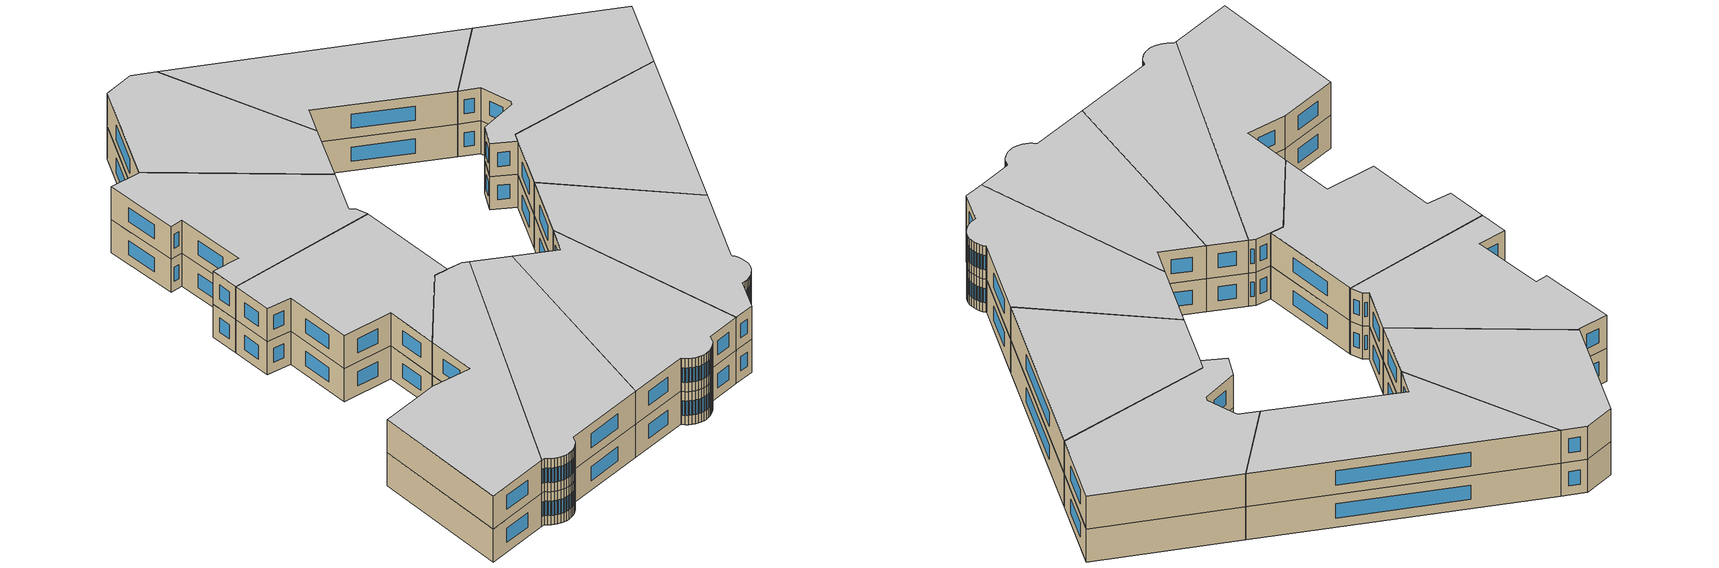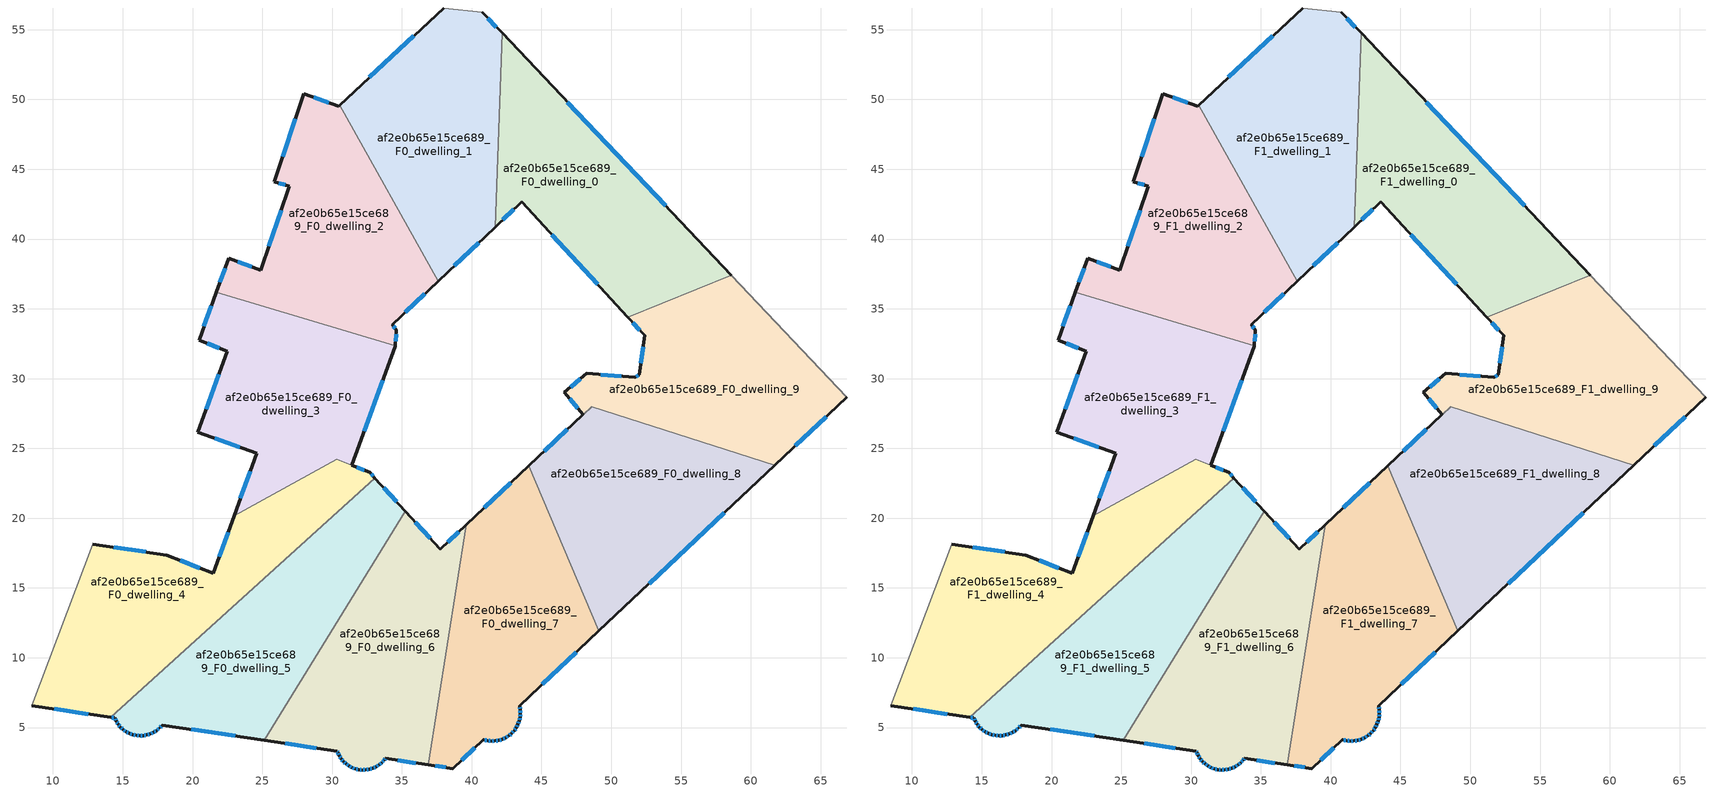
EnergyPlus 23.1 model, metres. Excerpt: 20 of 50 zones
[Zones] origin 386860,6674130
af2e0b65e15ce689_F0_dwelling_0
 floor ground (EU_floor_Construction): 42.17,54.76 58.59,37.42 51.2,34.39 43.57,42.66 41.68,40.86 z0
 wall outside (EU_wall_Construction): 41.68,40.86 43.57,42.66 51.2,34.39 / 58.59,37.42 42.17,54.76 z0:3
 wall to af2e0b65e15ce689_F0_dwelling_1 (EU_wall_Construction): 42.17,54.76 41.68,40.86 z0:3
 wall to af2e0b65e15ce689_F0_dwelling_9 (EU_wall_Construction): 51.2,34.39 58.59,37.42 z0:3
 window (EU_Window_Construction): 45.75,40.3 49.02,36.75 / 42.22,41.37 43.03,42.15 / 53.9,42.38 46.86,49.81 z0.86:2.14
af2e0b65e15ce689_F0_dwelling_1
 floor ground (EU_floor_Construction): 40.77,56.25 42.17,54.76 41.68,40.86 37.59,36.97 30.55,49.59 37.98,56.55 z0
 wall outside (EU_wall_Construction): 42.17,54.76 40.77,56.25 / 37.59,36.97 41.68,40.86 / 37.98,56.55 30.55,49.59 z0:3
 wall adiabatic (EU_wall_Construction): 40.77,56.25 37.98,56.55 z0:3
 wall to af2e0b65e15ce689_F0_dwelling_2 (EU_wall_Construction): 30.55,49.59 37.59,36.97 z0:3
 window (EU_Window_Construction): 41.77,55.19 41.17,55.82 / 38.76,38.08 40.51,39.75 / 35.86,54.56 32.67,51.58 z0.86:2.14
af2e0b65e15ce689_F0_dwelling_2
 floor ground (EU_floor_Construction): 30.55,49.59 37.59,36.97 34.31,33.85 34.6,33.5 34.52,32.36 21.7,36.2 22.58,38.61 24.9,37.77 26.93,43.8 25.87,44.1 27.97,50.41 30.48,49.53 z0
 wall outside (EU_wall_Construction): 30.55,49.59 30.48,49.53 27.97,50.41 25.87,44.1 26.93,43.8 24.9,37.77 22.58,38.61 21.7,36.2 / 34.52,32.36 34.6,33.5 34.31,33.85 37.59,36.97 z0:3
 wall to af2e0b65e15ce689_F0_dwelling_3 (EU_wall_Construction): 21.7,36.2 34.52,32.36 z0:3
 window (EU_Window_Construction): 26.35,42.07 25.48,39.49 / 26.17,44.01 26.63,43.88 / 27.37,48.6 26.47,45.9 / 29.77,49.78 28.69,50.16 / 35.25,34.74 36.65,36.08 / 34.52,33.6 34.39,33.75 / 34.54,32.69 34.58,33.17 / 22.33,37.92 21.95,36.89 / 24.23,38.01 23.24,38.37 z0.86:2.14
af2e0b65e15ce689_F0_dwelling_3
 floor ground (EU_floor_Construction): 34.52,32.36 34.51,32.32 31.41,23.8 30.32,24.24 22.97,20.16 24.59,24.64 20.37,26.16 22.48,31.96 20.46,32.77 21.7,36.2 z0
 wall outside (EU_wall_Construction): 21.7,36.2 20.46,32.77 22.48,31.96 20.37,26.16 24.59,24.64 22.97,20.16 / 31.41,23.8 34.51,32.32 34.52,32.36 z0:3
 wall to af2e0b65e15ce689_F0_dwelling_4 (EU_wall_Construction): 22.97,20.16 30.31,24.24 31.41,23.8 z0:3
 window (EU_Window_Construction): 24.13,23.36 23.43,21.44 / 21.58,25.73 23.39,25.07 / 21.88,30.3 20.97,27.82 / 21.04,32.54 21.9,32.19 / 21.35,35.22 20.82,33.75 / 32.3,26.24 33.63,29.89 z0.86:2.14
af2e0b65e15ce689_F0_dwelling_4
 floor ground (EU_floor_Construction): 32.68,23.3 33.07,22.87 14.14,5.73 8.47,6.58 12.84,18.13 18.16,17.36 21.48,16.06 22.97,20.16 30.32,24.24 z0
 wall outside (EU_wall_Construction): 22.97,20.16 21.48,16.06 18.16,17.36 12.84,18.13 / 33.07,22.87 32.68,23.3 31.42,23.8 / 8.47,6.58 14.14,5.73 z0:3
 wall adiabatic (EU_wall_Construction): 12.84,18.13 8.47,6.58 z0:3
 wall to af2e0b65e15ce689_F0_dwelling_5 (EU_wall_Construction): 14.14,5.73 33.07,22.87 z0:3
 window (EU_Window_Construction): 20.53,16.43 19.11,16.99 / 22.55,18.99 21.91,17.23 / 32.32,23.44 31.78,23.66 / 32.96,22.99 32.79,23.18 / 10.09,6.33 12.52,5.97 / 16.64,17.58 14.36,17.91 z0.86:2.14
af2e0b65e15ce689_F0_dwelling_5
 floor ground (EU_floor_Construction): 33.07,22.87 35.24,20.5 25.13,4.08 17.83,5.18 17.8,5.14 17.62,4.95 17.42,4.79 17.21,4.65 16.97,4.54 16.72,4.47 16.47,4.42 16.21,4.42 15.98,4.44 15.96,4.44 15.71,4.5 15.46,4.59 15.24,4.71 15.03,4.86 14.84,5.03 14.67,5.23 14.54,5.45 14.43,5.68 14.14,5.73 z0
 wall outside (EU_wall_Construction): 14.14,5.73 14.43,5.68 14.54,5.45 14.67,5.23 14.84,5.03 15.03,4.86 15.24,4.71 15.46,4.59 15.71,4.5 15.96,4.44 15.98,4.44 16.21,4.42 16.47,4.42 16.72,4.47 16.97,4.54 17.21,4.65 17.42,4.79 17.62,4.95 17.8,5.14 17.83,5.18 25.13,4.08 / 35.24,20.5 33.07,22.87 z0:3
 wall to af2e0b65e15ce689_F0_dwelling_6 (EU_wall_Construction): 25.13,4.08 35.25,20.5 z0:3
 window (EU_Window_Construction): 17.67,5 17.75,5.08 / 17.48,4.83 17.57,4.9 / 17.27,4.69 17.36,4.75 / 17.04,4.57 17.14,4.62 / 16.8,4.49 16.9,4.52 / 16.54,4.44 16.65,4.45 / 16.29,4.42 16.4,4.42 / 16.05,4.43 16.15,4.42 / 15.78,4.48 15.88,4.46 / 15.53,4.56 15.64,4.52 / 15.3,4.67 15.4,4.62 / 15.09,4.82 15.18,4.75 / 14.89,4.98 14.97,4.91 / 14.72,5.18 14.79,5.09 / 14.58,5.39 14.63,5.3 / 14.46,5.62 14.51,5.52 / 14.22,5.71 14.35,5.7 / 34.62,21.18 33.69,22.2 / 19.92,4.86 23.05,4.4 z0.86:2.14
af2e0b65e15ce689_F0_dwelling_6
 floor ground (EU_floor_Construction): 39.6,19.52 36.89,2.33 33.82,2.79 33.73,2.67 33.56,2.49 33.36,2.32 33.15,2.19 32.91,2.08 32.67,2.01 32.42,1.97 32.17,1.96 31.94,1.98 31.91,1.98 31.67,2.04 31.43,2.13 31.2,2.25 30.99,2.39 30.81,2.57 30.65,2.76 30.51,2.98 30.41,3.21 30.38,3.3 25.13,4.08 35.24,20.5 37.74,17.78 z0
 wall outside (EU_wall_Construction): 25.13,4.08 30.38,3.3 30.41,3.21 30.51,2.98 30.65,2.76 30.81,2.57 30.99,2.39 31.2,2.25 31.43,2.13 31.67,2.04 31.91,1.98 31.94,1.98 32.17,1.96 32.42,1.97 32.67,2.01 32.91,2.08 33.15,2.19 33.36,2.32 33.56,2.49 33.73,2.67 33.82,2.79 36.89,2.33 / 39.6,19.52 37.74,17.78 35.24,20.5 z0:3
 wall to af2e0b65e15ce689_F0_dwelling_7 (EU_wall_Construction): 36.89,2.33 39.6,19.52 z0:3
 window (EU_Window_Construction): 33.61,2.54 33.68,2.62 / 33.42,2.37 33.5,2.44 / 33.21,2.23 33.3,2.29 / 32.98,2.11 33.08,2.16 / 32.74,2.03 32.85,2.06 / 32.49,1.98 32.6,2 / 32.24,1.96 32.35,1.96 / 32,1.97 32.1,1.96 / 31.74,2.02 31.84,2 / 31.5,2.1 31.6,2.06 / 31.27,2.21 31.36,2.16 / 31.05,2.35 31.14,2.29 / 30.86,2.52 30.94,2.44 / 30.69,2.71 30.76,2.62 / 30.55,2.92 30.61,2.83 / 30.44,3.15 30.48,3.05 / 30.38,3.27 30.4,3.24 / 26.63,3.86 28.88,3.52 / 37.03,18.56 35.96,19.72 / 39.07,19.03 38.27,18.28 / 34.7,2.65 36.01,2.46 / 33.76,2.7 33.79,2.75 z0.86:2.14
af2e0b65e15ce689_F0_dwelling_7
 floor ground (EU_floor_Construction): 44.09,23.75 49.11,11.92 43.43,6.57 43.44,6.53 43.49,6.26 43.49,6 43.47,5.74 43.41,5.48 43.32,5.23 43.19,4.99 43.04,4.78 42.86,4.58 42.65,4.41 42.43,4.27 42.18,4.16 41.93,4.08 41.67,4.04 41.4,4.03 41.14,4.05 40.88,4.11 40.84,4.13 38.65,2.06 36.89,2.33 39.6,19.52 z0
 wall outside (EU_wall_Construction): 36.89,2.33 38.65,2.06 40.84,4.13 40.88,4.11 41.14,4.05 41.4,4.03 41.67,4.04 41.93,4.08 42.18,4.16 42.43,4.27 42.65,4.41 42.86,4.58 43.04,4.78 43.19,4.99 43.32,5.23 43.41,5.48 43.47,5.74 43.49,6 43.49,6.26 43.44,6.53 43.43,6.57 49.11,11.92 / 44.09,23.75 39.6,19.52 z0:3
 wall to af2e0b65e15ce689_F0_dwelling_8 (EU_wall_Construction): 49.12,11.92 44.09,23.75 z0:3
 window (EU_Window_Construction): 43.48,5.81 43.49,5.92 / 43.43,5.55 43.45,5.66 / 43.34,5.3 43.38,5.4 / 43.23,5.06 43.28,5.16 / 43.08,4.84 43.15,4.93 / 42.91,4.64 42.99,4.72 / 42.71,4.46 42.8,4.53 / 42.49,4.31 42.59,4.37 / 42.25,4.19 42.36,4.24 / 42,4.11 42.11,4.14 / 41.74,4.05 41.86,4.07 / 41.48,4.03 41.59,4.04 / 41.21,4.05 41.33,4.04 / 40.95,4.1 41.06,4.07 / 39.27,2.65 40.21,3.54 / 37.39,2.25 38.14,2.14 / 42.81,22.54 40.88,20.73 / 45.05,8.1 47.49,10.4 / 43.47,6.34 43.45,6.45 / 43.49,6.08 43.49,6.19 z0.86:2.14
af2e0b65e15ce689_F0_dwelling_8
 floor ground (EU_floor_Construction): 61.71,23.79 49.11,11.92 44.09,23.75 47.97,27.4 48.6,27.99 z0
 wall outside (EU_wall_Construction): 49.11,11.92 61.71,23.79 / 47.97,27.4 44.09,23.75 z0:3
 wall to af2e0b65e15ce689_F0_dwelling_9 (EU_wall_Construction): 48.6,27.98 47.98,27.4 / 61.71,23.79 48.6,27.99 z0:3
 window (EU_Window_Construction): 52.71,15.31 58.11,20.4 / 46.86,26.36 45.2,24.79 z0.86:2.14
af2e0b65e15ce689_F0_dwelling_9
 floor ground (EU_floor_Construction): 58.59,37.42 66.88,28.66 61.71,23.79 48.6,27.99 47.98,27.4 46.64,29 48.25,30.37 51.69,30.08 52.01,30.29 52.39,33.1 51.2,34.39 z0
 wall outside (EU_wall_Construction): 51.2,34.39 52.39,33.1 52.01,30.29 51.69,30.08 48.25,30.37 46.64,29 47.98,27.4 / 61.71,23.79 66.88,28.66 z0:3
 wall adiabatic (EU_wall_Construction): 66.88,28.66 58.59,37.42 z0:3
 window (EU_Window_Construction): 47.79,29.98 47.1,29.39 / 50.71,30.16 49.23,30.29 / 51.92,30.23 51.78,30.14 / 52.28,32.3 52.12,31.09 / 51.54,34.02 52.05,33.47 / 63.19,25.18 65.4,27.27 / 47.02,28.55 47.59,27.86 z0.86:2.14
af2e0b65e15ce689_F1_dwelling_0
 floor to af2e0b65e15ce689_F0_dwelling_0 (EU_floor_Construction): 42.17,54.76 58.59,37.42 51.2,34.39 43.57,42.66 41.68,40.86 z3
 wall outside (EU_wall_Construction): 41.68,40.86 43.57,42.66 51.2,34.39 / 58.59,37.42 42.17,54.76 z3:6
 wall to af2e0b65e15ce689_F1_dwelling_1 (EU_wall_Construction): 42.17,54.76 41.68,40.86 z3:6
 wall to af2e0b65e15ce689_F1_dwelling_9 (EU_wall_Construction): 51.2,34.39 58.59,37.42 z3:6
 window (EU_Window_Construction): 45.75,40.3 49.02,36.75 / 42.22,41.37 43.03,42.15 / 53.9,42.38 46.86,49.81 z3.86:5.14
 ceiling to af2e0b65e15ce689_F2_dwelling_0 (EU_floor_Construction): 58.59,37.42 42.17,54.76 41.68,40.86 43.57,42.66 51.2,34.39 z6
af2e0b65e15ce689_F1_dwelling_1
 floor to af2e0b65e15ce689_F0_dwelling_1 (EU_floor_Construction): 40.76,56.25 42.17,54.76 41.68,40.86 37.59,36.97 30.55,49.59 37.98,56.55 z3
 wall outside (EU_wall_Construction): 42.17,54.76 40.77,56.25 / 37.59,36.97 41.68,40.86 / 37.98,56.55 30.55,49.59 z3:6
 wall adiabatic (EU_wall_Construction): 40.77,56.25 37.98,56.55 z3:6
 wall to af2e0b65e15ce689_F1_dwelling_2 (EU_wall_Construction): 30.55,49.59 37.59,36.97 z3:6
 window (EU_Window_Construction): 41.77,55.19 41.17,55.82 / 38.76,38.08 40.51,39.75 / 35.86,54.56 32.67,51.58 z3.86:5.14
 ceiling to af2e0b65e15ce689_F2_dwelling_1 (EU_floor_Construction): 41.68,40.86 42.17,54.76 40.76,56.25 37.98,56.55 30.55,49.59 37.59,36.97 z6
af2e0b65e15ce689_F1_dwelling_2
 floor to af2e0b65e15ce689_F0_dwelling_2 (EU_floor_Construction): 30.55,49.59 37.59,36.97 34.31,33.85 34.6,33.5 34.52,32.36 21.7,36.2 22.58,38.61 24.9,37.77 26.93,43.8 25.87,44.1 27.97,50.41 30.48,49.53 z3
 wall outside (EU_wall_Construction): 30.55,49.59 30.48,49.53 27.97,50.41 25.87,44.1 26.93,43.8 24.9,37.77 22.58,38.61 21.7,36.2 / 34.52,32.36 34.6,33.5 34.31,33.85 37.59,36.97 z3:6
 wall to af2e0b65e15ce689_F1_dwelling_3 (EU_wall_Construction): 21.7,36.2 34.52,32.36 z3:6
 window (EU_Window_Construction): 26.35,42.07 25.48,39.49 / 26.17,44.01 26.63,43.88 / 27.37,48.6 26.47,45.9 / 29.77,49.78 28.69,50.16 / 35.25,34.74 36.65,36.08 / 34.52,33.6 34.39,33.75 / 34.54,32.69 34.58,33.17 / 22.33,37.92 21.95,36.89 / 24.23,38.01 23.24,38.37 z3.86:5.14
 ceiling to af2e0b65e15ce689_F2_dwelling_2 (EU_floor_Construction): 34.52,32.36 34.6,33.5 34.31,33.85 37.59,36.97 30.55,49.59 30.48,49.53 27.97,50.41 25.87,44.1 26.93,43.8 24.9,37.77 22.58,38.61 21.7,36.2 z6
af2e0b65e15ce689_F1_dwelling_3
 floor to af2e0b65e15ce689_F0_dwelling_3 (EU_floor_Construction): 34.52,32.36 34.51,32.32 31.41,23.8 30.31,24.24 22.97,20.16 24.59,24.64 20.37,26.16 22.48,31.96 20.46,32.77 21.7,36.2 z3
 wall outside (EU_wall_Construction): 21.7,36.2 20.46,32.77 22.48,31.96 20.37,26.16 24.59,24.64 22.97,20.16 / 31.41,23.8 34.51,32.32 34.52,32.36 z3:6
 wall to af2e0b65e15ce689_F1_dwelling_4 (EU_wall_Construction): 22.97,20.16 30.31,24.24 31.41,23.8 z3:6
 window (EU_Window_Construction): 24.13,23.36 23.43,21.44 / 21.58,25.73 23.39,25.07 / 21.88,30.3 20.97,27.82 / 21.04,32.54 21.9,32.19 / 21.35,35.22 20.82,33.75 / 32.3,26.24 33.63,29.89 z3.86:5.14
 ceiling to af2e0b65e15ce689_F2_dwelling_3 (EU_floor_Construction): 31.41,23.8 34.51,32.32 34.52,32.36 21.7,36.2 20.46,32.77 22.48,31.96 20.37,26.16 24.59,24.64 22.97,20.16 30.31,24.24 z6
af2e0b65e15ce689_F1_dwelling_4
 floor to af2e0b65e15ce689_F0_dwelling_4 (EU_floor_Construction): 32.68,23.3 33.07,22.87 14.14,5.73 8.47,6.58 12.84,18.13 18.16,17.36 21.48,16.06 22.97,20.16 30.31,24.24 z3
 wall outside (EU_wall_Construction): 22.97,20.16 21.48,16.06 18.16,17.36 12.84,18.13 / 33.07,22.87 32.68,23.3 31.42,23.8 / 8.47,6.58 14.14,5.73 z3:6
 wall adiabatic (EU_wall_Construction): 12.84,18.13 8.47,6.58 z3:6
 wall to af2e0b65e15ce689_F1_dwelling_5 (EU_wall_Construction): 14.14,5.73 33.07,22.87 z3:6
 window (EU_Window_Construction): 20.53,16.43 19.11,16.99 / 22.55,18.99 21.91,17.23 / 32.32,23.44 31.78,23.66 / 32.96,22.99 32.79,23.18 / 10.09,6.33 12.52,5.97 / 16.64,17.58 14.36,17.91 z3.86:5.14
 ceiling to af2e0b65e15ce689_F2_dwelling_4 (EU_floor_Construction): 21.48,16.06 18.16,17.36 12.84,18.13 8.47,6.58 14.14,5.73 33.07,22.87 32.68,23.3 30.31,24.24 22.97,20.16 z6
af2e0b65e15ce689_F1_dwelling_5
 floor to af2e0b65e15ce689_F0_dwelling_5 (EU_floor_Construction): 33.07,22.87 35.24,20.5 25.13,4.08 17.83,5.18 17.8,5.14 17.62,4.95 17.42,4.79 17.21,4.65 16.97,4.54 16.72,4.47 16.47,4.42 16.21,4.42 15.98,4.44 15.96,4.44 15.7,4.5 15.46,4.59 15.24,4.71 15.03,4.86 14.84,5.03 14.67,5.23 14.54,5.45 14.43,5.68 14.14,5.73 z3
 wall outside (EU_wall_Construction): 14.14,5.73 14.43,5.68 14.54,5.45 14.67,5.23 14.84,5.03 15.03,4.86 15.24,4.71 15.46,4.59 15.71,4.5 15.96,4.44 15.98,4.44 16.21,4.42 16.47,4.42 16.72,4.47 16.97,4.54 17.21,4.65 17.42,4.79 17.62,4.95 17.8,5.14 17.83,5.18 25.13,4.08 / 35.24,20.5 33.07,22.87 z3:6
 wall to af2e0b65e15ce689_F1_dwelling_6 (EU_wall_Construction): 25.13,4.08 35.25,20.5 z3:6
 window (EU_Window_Construction): 17.67,5 17.75,5.08 / 17.48,4.83 17.57,4.9 / 17.27,4.69 17.36,4.75 / 17.04,4.57 17.14,4.62 / 16.8,4.49 16.9,4.52 / 16.54,4.44 16.65,4.45 / 16.29,4.42 16.4,4.42 / 16.05,4.43 16.15,4.42 / 15.78,4.48 15.88,4.46 / 15.53,4.56 15.64,4.52 / 15.3,4.67 15.4,4.62 / 15.09,4.82 15.18,4.75 / 14.89,4.98 14.97,4.91 / 14.72,5.18 14.79,5.09 / 14.58,5.39 14.63,5.3 / 14.46,5.62 14.51,5.52 / 14.22,5.71 14.35,5.7 / 34.62,21.18 33.69,22.2 / 19.92,4.86 23.05,4.4 z3.86:5.14
 ceiling to af2e0b65e15ce689_F2_dwelling_5 (EU_floor_Construction): 25.13,4.08 35.24,20.5 33.07,22.87 14.14,5.73 14.43,5.68 14.54,5.45 14.67,5.23 14.84,5.03 15.03,4.86 15.24,4.71 15.46,4.59 15.7,4.5 15.96,4.44 15.98,4.44 16.21,4.42 16.47,4.42 16.72,4.47 16.97,4.54 17.21,4.65 17.42,4.79 17.62,4.95 17.8,5.14 17.83,5.18 z6
af2e0b65e15ce689_F1_dwelling_6
 floor to af2e0b65e15ce689_F0_dwelling_6 (EU_floor_Construction): 39.6,19.52 36.88,2.33 33.82,2.79 33.73,2.67 33.56,2.49 33.36,2.32 33.15,2.19 32.91,2.08 32.67,2.01 32.42,1.97 32.17,1.96 31.94,1.98 31.91,1.98 31.67,2.04 31.43,2.13 31.2,2.25 30.99,2.39 30.81,2.57 30.65,2.76 30.51,2.98 30.41,3.21 30.38,3.3 25.13,4.08 35.24,20.5 37.74,17.78 z3
 wall outside (EU_wall_Construction): 25.13,4.08 30.38,3.3 30.41,3.21 30.51,2.98 30.65,2.76 30.81,2.57 30.99,2.39 31.2,2.25 31.43,2.13 31.67,2.04 31.91,1.98 31.94,1.98 32.17,1.96 32.42,1.97 32.67,2.01 32.91,2.08 33.15,2.19 33.36,2.32 33.56,2.49 33.73,2.67 33.82,2.79 36.89,2.33 / 39.6,19.52 37.74,17.78 35.24,20.5 z3:6
 wall to af2e0b65e15ce689_F1_dwelling_7 (EU_wall_Construction): 36.89,2.33 39.6,19.52 z3:6
 window (EU_Window_Construction): 33.61,2.54 33.68,2.62 / 33.42,2.37 33.5,2.44 / 33.21,2.23 33.3,2.29 / 32.98,2.11 33.08,2.16 / 32.74,2.03 32.85,2.06 / 32.49,1.98 32.6,2 / 32.24,1.96 32.35,1.96 / 32,1.97 32.1,1.96 / 31.74,2.02 31.84,2 / 31.5,2.1 31.6,2.06 / 31.27,2.21 31.36,2.16 / 31.05,2.35 31.14,2.29 / 30.86,2.52 30.94,2.44 / 30.69,2.71 30.76,2.62 / 30.55,2.92 30.61,2.83 / 30.44,3.15 30.48,3.05 / 30.38,3.27 30.4,3.24 / 26.63,3.86 28.88,3.52 / 37.03,18.56 35.96,19.72 / 39.07,19.03 38.27,18.28 / 34.7,2.65 36.01,2.46 / 33.76,2.7 33.79,2.75 z3.86:5.14
 ceiling to af2e0b65e15ce689_F2_dwelling_6 (EU_floor_Construction): 36.88,2.33 39.6,19.52 37.74,17.78 35.24,20.5 25.13,4.08 30.38,3.3 30.41,3.21 30.51,2.98 30.65,2.76 30.81,2.57 30.99,2.39 31.2,2.25 31.43,2.13 31.67,2.04 31.91,1.98 31.94,1.98 32.17,1.96 32.42,1.97 32.67,2.01 32.91,2.08 33.15,2.19 33.36,2.32 33.56,2.49 33.73,2.67 33.82,2.79 z6
af2e0b65e15ce689_F1_dwelling_7
 floor to af2e0b65e15ce689_F0_dwelling_7 (EU_floor_Construction): 44.09,23.75 49.11,11.92 43.43,6.57 43.44,6.53 43.49,6.26 43.49,6 43.47,5.74 43.41,5.48 43.32,5.23 43.19,4.99 43.04,4.78 42.86,4.58 42.65,4.41 42.43,4.27 42.18,4.16 41.93,4.08 41.67,4.04 41.4,4.03 41.14,4.05 40.88,4.11 40.84,4.13 38.65,2.06 36.88,2.33 39.6,19.52 z3
 wall outside (EU_wall_Construction): 36.89,2.33 38.65,2.06 40.84,4.13 40.88,4.11 41.14,4.05 41.4,4.03 41.67,4.04 41.93,4.08 42.18,4.16 42.43,4.27 42.65,4.41 42.86,4.58 43.04,4.78 43.19,4.99 43.32,5.23 43.41,5.48 43.47,5.74 43.49,6 43.49,6.26 43.44,6.53 43.43,6.57 49.11,11.92 / 44.09,23.75 39.6,19.52 z3:6
 wall to af2e0b65e15ce689_F1_dwelling_8 (EU_wall_Construction): 49.12,11.92 44.09,23.75 z3:6
 window (EU_Window_Construction): 43.48,5.81 43.49,5.92 / 43.43,5.55 43.45,5.66 / 43.34,5.3 43.38,5.4 / 43.23,5.06 43.28,5.16 / 43.08,4.84 43.15,4.93 / 42.91,4.64 42.99,4.72 / 42.71,4.46 42.8,4.53 / 42.49,4.31 42.59,4.37 / 42.25,4.19 42.36,4.24 / 42,4.11 42.11,4.14 / 41.74,4.05 41.86,4.07 / 41.48,4.03 41.59,4.04 / 41.21,4.05 41.33,4.04 / 40.95,4.1 41.06,4.07 / 39.27,2.65 40.21,3.54 / 37.39,2.25 38.14,2.14 / 42.81,22.54 40.88,20.73 / 45.05,8.1 47.49,10.4 / 43.47,6.34 43.45,6.45 / 43.49,6.08 43.49,6.19 z3.86:5.14
 ceiling to af2e0b65e15ce689_F2_dwelling_7 (EU_floor_Construction): 43.32,5.23 43.41,5.48 43.47,5.74 43.49,6 43.49,6.26 43.44,6.53 43.43,6.57 49.11,11.92 44.09,23.75 39.6,19.52 36.88,2.33 38.65,2.06 40.84,4.13 40.88,4.11 41.14,4.05 41.4,4.03 41.67,4.04 41.93,4.08 42.18,4.16 42.43,4.27 42.65,4.41 42.86,4.58 43.04,4.78 43.19,4.99 z6
af2e0b65e15ce689_F1_dwelling_8
 floor to af2e0b65e15ce689_F0_dwelling_8 (EU_floor_Construction): 61.71,23.79 49.11,11.92 44.09,23.75 47.98,27.4 48.6,27.99 z3
 wall outside (EU_wall_Construction): 49.11,11.92 61.71,23.79 / 47.97,27.4 44.09,23.75 z3:6
 wall to af2e0b65e15ce689_F1_dwelling_9 (EU_wall_Construction): 48.6,27.98 47.98,27.4 / 61.71,23.79 48.6,27.99 z3:6
 window (EU_Window_Construction): 52.71,15.31 58.11,20.4 / 46.86,26.36 45.2,24.79 z3.86:5.14
 ceiling to af2e0b65e15ce689_F2_dwelling_8 (EU_floor_Construction): 61.71,23.79 48.6,27.99 47.98,27.4 44.09,23.75 49.11,11.92 z6
af2e0b65e15ce689_F1_dwelling_9
 floor to af2e0b65e15ce689_F0_dwelling_9 (EU_floor_Construction): 58.59,37.42 66.88,28.66 61.71,23.79 48.6,27.99 47.98,27.4 46.64,29 48.25,30.37 51.69,30.08 52.01,30.29 52.39,33.1 51.2,34.39 z3
 wall outside (EU_wall_Construction): 51.2,34.39 52.39,33.1 52.01,30.29 51.69,30.08 48.25,30.37 46.64,29 47.98,27.4 / 61.71,23.79 66.88,28.66 z3:6
 wall adiabatic (EU_wall_Construction): 66.88,28.66 58.59,37.42 z3:6
 window (EU_Window_Construction): 47.79,29.98 47.1,29.39 / 50.71,30.16 49.23,30.29 / 51.92,30.23 51.78,30.14 / 52.28,32.3 52.12,31.09 / 51.54,34.02 52.05,33.47 / 63.19,25.18 65.4,27.27 / 47.02,28.55 47.59,27.86 z3.86:5.14
 ceiling to af2e0b65e15ce689_F2_dwelling_9 (EU_floor_Construction): 66.88,28.66 58.59,37.42 51.2,34.39 52.39,33.1 52.01,30.29 51.69,30.08 48.25,30.37 46.64,29 47.98,27.4 48.6,27.99 61.71,23.79 z6
[Building]
EU S2 Campaign: North Axis=0; Terrain=City; Solar Distribution=FullExterior
[Site:Location]
Helsinki-Vantaa.AP: Latitude=60.317; Longitude=24.963; Time Zone=2; Elevation=54.6
[SizingPeriod:WeatherFileDays]
AnnualSizingPeriod: Begin Month=1; Begin Day of Month=1; End Month=12; End Day of Month=31; Day of Week for Start Day=Monday; Use Weather File Daylight Saving Period=No; Use Weather File Rain and Snow Indicators=No
[MATERIAL]
EU_InternalMass_Material: Roughness=MediumRough; Thickness=0.1; Conductivity=1; Density=1800; Specific Heat=900; Thermal Absorptance=0.9; Solar Absorptance=0.7; Visible Absorptance=0.7
[MATERIAL:NOMASS] Roughness=MediumRough; Thermal Absorptance=0.9; Solar Absorptance=0.7; Visible Absorptance=0.7
Name | Thermal Resistance
EU_wall_NoMass | 1.10183
EU_floor_NoMass | 1.70606
[WINDOWMATERIAL:SIMPLEGLAZINGSYSTEM]
EU_Window_SimpleGlazing: UFactor=3.11035; Solar Heat Gain Coefficient=0.8; Visible Transmittance=0.8
[CONSTRUCTION]
EU_wall_Construction: EU_wall_NoMass
EU_floor_Construction: EU_floor_NoMass
EU_Window_Construction: EU_Window_SimpleGlazing
EU_InternalMass_Construction: EU_InternalMass_Material
[ZONE] Type=1; Multiplier=1; Ceiling Height=autocalculate; Floor Area=autocalculate; Part of Total Floor Area=Yes
Name | Volume
af2e0b65e15ce689_F0_dwelling_0; af2e0b65e15ce689_F1_dwelling_0 | 426.202
af2e0b65e15ce689_F0_dwelling_1 | 426.225
af2e0b65e15ce689_F1_dwelling_1 | 426.226
af2e0b65e15ce689_F0_dwelling_2; af2e0b65e15ce689_F1_dwelling_2 | 426.17
af2e0b65e15ce689_F0_dwelling_3; af2e0b65e15ce689_F1_dwelling_3 | 391.835
af2e0b65e15ce689_F0_dwelling_4; af2e0b65e15ce689_F1_dwelling_4 | 460.599
af2e0b65e15ce689_F0_dwelling_5 | 426.216
af2e0b65e15ce689_F1_dwelling_5 | 426.213
af2e0b65e15ce689_F0_dwelling_6 | 426.217
af2e0b65e15ce689_F1_dwelling_6 | 426.219
af2e0b65e15ce689_F0_dwelling_7 | 426.192
af2e0b65e15ce689_F1_dwelling_7 | 426.194
af2e0b65e15ce689_F0_dwelling_8; af2e0b65e15ce689_F1_dwelling_8 | 424.408
af2e0b65e15ce689_F0_dwelling_9; af2e0b65e15ce689_F1_dwelling_9 | 428
[INTERNALMASS] Construction=EU_InternalMass_Construction
Name | Zone or ZoneList | Surface Area
af2e0b65e15ce689_F0_dwelling_0_EU_InternalMass | af2e0b65e15ce689_F0_dwelling_0 | 142.068
af2e0b65e15ce689_F0_dwelling_1_EU_InternalMass | af2e0b65e15ce689_F0_dwelling_1 | 142.075
af2e0b65e15ce689_F0_dwelling_2_EU_InternalMass | af2e0b65e15ce689_F0_dwelling_2 | 142.057
af2e0b65e15ce689_F0_dwelling_3_EU_InternalMass | af2e0b65e15ce689_F0_dwelling_3 | 130.611
af2e0b65e15ce689_F0_dwelling_4_EU_InternalMass | af2e0b65e15ce689_F0_dwelling_4 | 153.532
af2e0b65e15ce689_F0_dwelling_5_EU_InternalMass | af2e0b65e15ce689_F0_dwelling_5 | 142.072
af2e0b65e15ce689_F0_dwelling_6_EU_InternalMass | af2e0b65e15ce689_F0_dwelling_6 | 142.073
af2e0b65e15ce689_F0_dwelling_7_EU_InternalMass | af2e0b65e15ce689_F0_dwelling_7 | 142.065
af2e0b65e15ce689_F0_dwelling_8_EU_InternalMass | af2e0b65e15ce689_F0_dwelling_8 | 141.472
af2e0b65e15ce689_F0_dwelling_9_EU_InternalMass | af2e0b65e15ce689_F0_dwelling_9 | 142.668
af2e0b65e15ce689_F1_dwelling_0_EU_InternalMass | af2e0b65e15ce689_F1_dwelling_0 | 142.068
af2e0b65e15ce689_F1_dwelling_1_EU_InternalMass | af2e0b65e15ce689_F1_dwelling_1 | 142.075
af2e0b65e15ce689_F1_dwelling_2_EU_InternalMass | af2e0b65e15ce689_F1_dwelling_2 | 142.057
af2e0b65e15ce689_F1_dwelling_3_EU_InternalMass | af2e0b65e15ce689_F1_dwelling_3 | 130.611
af2e0b65e15ce689_F1_dwelling_4_EU_InternalMass | af2e0b65e15ce689_F1_dwelling_4 | 153.532
af2e0b65e15ce689_F1_dwelling_5_EU_InternalMass | af2e0b65e15ce689_F1_dwelling_5 | 142.072
af2e0b65e15ce689_F1_dwelling_6_EU_InternalMass | af2e0b65e15ce689_F1_dwelling_6 | 142.073
af2e0b65e15ce689_F1_dwelling_7_EU_InternalMass | af2e0b65e15ce689_F1_dwelling_7 | 142.065
af2e0b65e15ce689_F1_dwelling_8_EU_InternalMass | af2e0b65e15ce689_F1_dwelling_8 | 141.472
af2e0b65e15ce689_F1_dwelling_9_EU_InternalMass | af2e0b65e15ce689_F1_dwelling_9 | 142.668
[OTHEREQUIPMENT] Fuel Type=Electricity; Design Level Calculation Method=Watts/Area; Power per Zone Floor Area=1; Fraction Latent=0; Fraction Radiant=0; Fraction Lost=0; Carbon Dioxide Generation Rate=0; EndUse Subcategory=EU_Step8_InternalGains
Name | Zone or ZoneList or Space or SpaceList | Schedule
EU_Step8_InternalGain_af2e0b65e15ce689_F0_dwelling_0_f000 | af2e0b65e15ce689_F0_dwelling_0 | EU_Step8_GainSchedule_af2e0b65e15ce689_F0_dwelling_0_f000
EU_Step8_InternalGain_af2e0b65e15ce689_F0_dwelling_1_f000 | af2e0b65e15ce689_F0_dwelling_1 | EU_Step8_GainSchedule_af2e0b65e15ce689_F0_dwelling_1_f000
EU_Step8_InternalGain_af2e0b65e15ce689_F0_dwelling_2_f000 | af2e0b65e15ce689_F0_dwelling_2 | EU_Step8_GainSchedule_af2e0b65e15ce689_F0_dwelling_2_f000
EU_Step8_InternalGain_af2e0b65e15ce689_F0_dwelling_3_f000 | af2e0b65e15ce689_F0_dwelling_3 | EU_Step8_GainSchedule_af2e0b65e15ce689_F0_dwelling_3_f000
EU_Step8_InternalGain_af2e0b65e15ce689_F0_dwelling_4_f000 | af2e0b65e15ce689_F0_dwelling_4 | EU_Step8_GainSchedule_af2e0b65e15ce689_F0_dwelling_4_f000
EU_Step8_InternalGain_af2e0b65e15ce689_F0_dwelling_5_f000 | af2e0b65e15ce689_F0_dwelling_5 | EU_Step8_GainSchedule_af2e0b65e15ce689_F0_dwelling_5_f000
EU_Step8_InternalGain_af2e0b65e15ce689_F0_dwelling_6_f000 | af2e0b65e15ce689_F0_dwelling_6 | EU_Step8_GainSchedule_af2e0b65e15ce689_F0_dwelling_6_f000
EU_Step8_InternalGain_af2e0b65e15ce689_F0_dwelling_7_f000 | af2e0b65e15ce689_F0_dwelling_7 | EU_Step8_GainSchedule_af2e0b65e15ce689_F0_dwelling_7_f000
EU_Step8_InternalGain_af2e0b65e15ce689_F0_dwelling_8_f000 | af2e0b65e15ce689_F0_dwelling_8 | EU_Step8_GainSchedule_af2e0b65e15ce689_F0_dwelling_8_f000
EU_Step8_InternalGain_af2e0b65e15ce689_F0_dwelling_9_f000 | af2e0b65e15ce689_F0_dwelling_9 | EU_Step8_GainSchedule_af2e0b65e15ce689_F0_dwelling_9_f000
EU_Step8_InternalGain_af2e0b65e15ce689_F1_dwelling_0_f000 | af2e0b65e15ce689_F1_dwelling_0 | EU_Step8_GainSchedule_af2e0b65e15ce689_F1_dwelling_0_f000
EU_Step8_InternalGain_af2e0b65e15ce689_F1_dwelling_1_f000 | af2e0b65e15ce689_F1_dwelling_1 | EU_Step8_GainSchedule_af2e0b65e15ce689_F1_dwelling_1_f000
EU_Step8_InternalGain_af2e0b65e15ce689_F1_dwelling_2_f000 | af2e0b65e15ce689_F1_dwelling_2 | EU_Step8_GainSchedule_af2e0b65e15ce689_F1_dwelling_2_f000
EU_Step8_InternalGain_af2e0b65e15ce689_F1_dwelling_3_f000 | af2e0b65e15ce689_F1_dwelling_3 | EU_Step8_GainSchedule_af2e0b65e15ce689_F1_dwelling_3_f000
EU_Step8_InternalGain_af2e0b65e15ce689_F1_dwelling_4_f000 | af2e0b65e15ce689_F1_dwelling_4 | EU_Step8_GainSchedule_af2e0b65e15ce689_F1_dwelling_4_f000
EU_Step8_InternalGain_af2e0b65e15ce689_F1_dwelling_5_f000 | af2e0b65e15ce689_F1_dwelling_5 | EU_Step8_GainSchedule_af2e0b65e15ce689_F1_dwelling_5_f000
EU_Step8_InternalGain_af2e0b65e15ce689_F1_dwelling_6_f000 | af2e0b65e15ce689_F1_dwelling_6 | EU_Step8_GainSchedule_af2e0b65e15ce689_F1_dwelling_6_f000
EU_Step8_InternalGain_af2e0b65e15ce689_F1_dwelling_7_f000 | af2e0b65e15ce689_F1_dwelling_7 | EU_Step8_GainSchedule_af2e0b65e15ce689_F1_dwelling_7_f000
EU_Step8_InternalGain_af2e0b65e15ce689_F1_dwelling_8_f000 | af2e0b65e15ce689_F1_dwelling_8 | EU_Step8_GainSchedule_af2e0b65e15ce689_F1_dwelling_8_f000
EU_Step8_InternalGain_af2e0b65e15ce689_F1_dwelling_9_f000 | af2e0b65e15ce689_F1_dwelling_9 | EU_Step8_GainSchedule_af2e0b65e15ce689_F1_dwelling_9_f000
[ZONEVENTILATION:DESIGNFLOWRATE] Schedule=EU_AlwaysOn; Design Flow Rate Calculation Method=AirChanges/Hour; Air Changes per Hour=0.756316; Ventilation Type=Natural; Fan Pressure Rise=0; Fan Total Efficiency=1; Constant Term Coefficient=1; Temperature Term Coefficient=0; Velocity Term Coefficient=0; Velocity Squared Term Coefficient=0; Minimum Indoor Temperature=-100; Maximum Indoor Temperature=100; Delta Temperature=-100; Minimum Outdoor Temperature=-100; Maximum Outdoor Temperature=100; Maximum Wind Speed=40
Name | Zone or ZoneList or Space or SpaceList
EU_ConstantAir_af2e0b65e15ce689_F0_dwelling_0 | af2e0b65e15ce689_F0_dwelling_0
EU_ConstantAir_af2e0b65e15ce689_F0_dwelling_1 | af2e0b65e15ce689_F0_dwelling_1
EU_ConstantAir_af2e0b65e15ce689_F0_dwelling_2 | af2e0b65e15ce689_F0_dwelling_2
EU_ConstantAir_af2e0b65e15ce689_F0_dwelling_3 | af2e0b65e15ce689_F0_dwelling_3
EU_ConstantAir_af2e0b65e15ce689_F0_dwelling_4 | af2e0b65e15ce689_F0_dwelling_4
EU_ConstantAir_af2e0b65e15ce689_F0_dwelling_5 | af2e0b65e15ce689_F0_dwelling_5
EU_ConstantAir_af2e0b65e15ce689_F0_dwelling_6 | af2e0b65e15ce689_F0_dwelling_6
EU_ConstantAir_af2e0b65e15ce689_F0_dwelling_7 | af2e0b65e15ce689_F0_dwelling_7
EU_ConstantAir_af2e0b65e15ce689_F0_dwelling_8 | af2e0b65e15ce689_F0_dwelling_8
EU_ConstantAir_af2e0b65e15ce689_F0_dwelling_9 | af2e0b65e15ce689_F0_dwelling_9
EU_ConstantAir_af2e0b65e15ce689_F1_dwelling_0 | af2e0b65e15ce689_F1_dwelling_0
EU_ConstantAir_af2e0b65e15ce689_F1_dwelling_1 | af2e0b65e15ce689_F1_dwelling_1
EU_ConstantAir_af2e0b65e15ce689_F1_dwelling_2 | af2e0b65e15ce689_F1_dwelling_2
EU_ConstantAir_af2e0b65e15ce689_F1_dwelling_3 | af2e0b65e15ce689_F1_dwelling_3
EU_ConstantAir_af2e0b65e15ce689_F1_dwelling_4 | af2e0b65e15ce689_F1_dwelling_4
EU_ConstantAir_af2e0b65e15ce689_F1_dwelling_5 | af2e0b65e15ce689_F1_dwelling_5
EU_ConstantAir_af2e0b65e15ce689_F1_dwelling_6 | af2e0b65e15ce689_F1_dwelling_6
EU_ConstantAir_af2e0b65e15ce689_F1_dwelling_7 | af2e0b65e15ce689_F1_dwelling_7
EU_ConstantAir_af2e0b65e15ce689_F1_dwelling_8 | af2e0b65e15ce689_F1_dwelling_8
EU_ConstantAir_af2e0b65e15ce689_F1_dwelling_9 | af2e0b65e15ce689_F1_dwelling_9
[HVACTEMPLATE:THERMOSTAT] Constant Heating Setpoint=20; Constant Cooling Setpoint=50
EU_HeatOnly_af2e0b65e15ce689_F0_dwelling_0; EU_HeatOnly_af2e0b65e15ce689_F0_dwelling_1; EU_HeatOnly_af2e0b65e15ce689_F0_dwelling_2; EU_HeatOnly_af2e0b65e15ce689_F0_dwelling_3; EU_HeatOnly_af2e0b65e15ce689_F0_dwelling_4; EU_HeatOnly_af2e0b65e15ce689_F0_dwelling_5; EU_HeatOnly_af2e0b65e15ce689_F0_dwelling_6; EU_HeatOnly_af2e0b65e15ce689_F0_dwelling_7; EU_HeatOnly_af2e0b65e15ce689_F0_dwelling_8; EU_HeatOnly_af2e0b65e15ce689_F0_dwelling_9; EU_HeatOnly_af2e0b65e15ce689_F1_dwelling_0; EU_HeatOnly_af2e0b65e15ce689_F1_dwelling_1; EU_HeatOnly_af2e0b65e15ce689_F1_dwelling_2; EU_HeatOnly_af2e0b65e15ce689_F1_dwelling_3; EU_HeatOnly_af2e0b65e15ce689_F1_dwelling_4; EU_HeatOnly_af2e0b65e15ce689_F1_dwelling_5; EU_HeatOnly_af2e0b65e15ce689_F1_dwelling_6; EU_HeatOnly_af2e0b65e15ce689_F1_dwelling_7; EU_HeatOnly_af2e0b65e15ce689_F1_dwelling_8; EU_HeatOnly_af2e0b65e15ce689_F1_dwelling_9; EU_HeatOnly_af2e0b65e15ce689_F2_dwelling_0; EU_HeatOnly_af2e0b65e15ce689_F2_dwelling_1; EU_HeatOnly_af2e0b65e15ce689_F2_dwelling_2; EU_HeatOnly_af2e0b65e15ce689_F2_dwelling_3; EU_HeatOnly_af2e0b65e15ce689_F2_dwelling_4; EU_HeatOnly_af2e0b65e15ce689_F2_dwelling_5; EU_HeatOnly_af2e0b65e15ce689_F2_dwelling_6; EU_HeatOnly_af2e0b65e15ce689_F2_dwelling_7; EU_HeatOnly_af2e0b65e15ce689_F2_dwelling_8; EU_HeatOnly_af2e0b65e15ce689_F2_dwelling_9; EU_HeatOnly_af2e0b65e15ce689_F3_dwelling_0; EU_HeatOnly_af2e0b65e15ce689_F3_dwelling_1; EU_HeatOnly_af2e0b65e15ce689_F3_dwelling_2; EU_HeatOnly_af2e0b65e15ce689_F3_dwelling_3; EU_HeatOnly_af2e0b65e15ce689_F3_dwelling_4; EU_HeatOnly_af2e0b65e15ce689_F3_dwelling_5; EU_HeatOnly_af2e0b65e15ce689_F3_dwelling_6; EU_HeatOnly_af2e0b65e15ce689_F3_dwelling_7; EU_HeatOnly_af2e0b65e15ce689_F3_dwelling_8; EU_HeatOnly_af2e0b65e15ce689_F3_dwelling_9; EU_HeatOnly_af2e0b65e15ce689_F4_dwelling_0; EU_HeatOnly_af2e0b65e15ce689_F4_dwelling_1; EU_HeatOnly_af2e0b65e15ce689_F4_dwelling_2; EU_HeatOnly_af2e0b65e15ce689_F4_dwelling_3; EU_HeatOnly_af2e0b65e15ce689_F4_dwelling_4; EU_HeatOnly_af2e0b65e15ce689_F4_dwelling_5; EU_HeatOnly_af2e0b65e15ce689_F4_dwelling_6; EU_HeatOnly_af2e0b65e15ce689_F4_dwelling_7; EU_HeatOnly_af2e0b65e15ce689_F4_dwelling_8; EU_HeatOnly_af2e0b65e15ce689_F4_dwelling_9
[HVACTEMPLATE:ZONE:IDEALLOADSAIRSYSTEM] System Availability Schedule=EU_AlwaysOn; Maximum Heating Supply Air Temperature=50; Minimum Cooling Supply Air Temperature=13; Maximum Heating Supply Air Humidity Ratio=0.0156; Minimum Cooling Supply Air Humidity Ratio=0.0077; Heating Limit=NoLimit; Cooling Limit=NoLimit; Heating Availability Schedule=EU_AlwaysOn; Cooling Availability Schedule=EU_CoolingOff; Dehumidification Control Type=ConstantSensibleHeatRatio; Cooling Sensible Heat Ratio=0.7; Dehumidification Setpoint=60; Humidification Control Type=None; Humidification Setpoint=30; Outdoor Air Method=None; Outdoor Air Flow Rate per Person=0.00944; Outdoor Air Flow Rate per Zone Floor Area=0; Outdoor Air Flow Rate per Zone=0; Demand Controlled Ventilation Type=None; Outdoor Air Economizer Type=NoEconomizer; Heat Recovery Type=None; Sensible Heat Recovery Effectiveness=0.7; Latent Heat Recovery Effectiveness=0.65
Name | Template Thermostat
af2e0b65e15ce689_F0_dwelling_0 | EU_HeatOnly_af2e0b65e15ce689_F0_dwelling_0
af2e0b65e15ce689_F0_dwelling_1 | EU_HeatOnly_af2e0b65e15ce689_F0_dwelling_1
af2e0b65e15ce689_F0_dwelling_2 | EU_HeatOnly_af2e0b65e15ce689_F0_dwelling_2
af2e0b65e15ce689_F0_dwelling_3 | EU_HeatOnly_af2e0b65e15ce689_F0_dwelling_3
af2e0b65e15ce689_F0_dwelling_4 | EU_HeatOnly_af2e0b65e15ce689_F0_dwelling_4
af2e0b65e15ce689_F0_dwelling_5 | EU_HeatOnly_af2e0b65e15ce689_F0_dwelling_5
af2e0b65e15ce689_F0_dwelling_6 | EU_HeatOnly_af2e0b65e15ce689_F0_dwelling_6
af2e0b65e15ce689_F0_dwelling_7 | EU_HeatOnly_af2e0b65e15ce689_F0_dwelling_7
af2e0b65e15ce689_F0_dwelling_8 | EU_HeatOnly_af2e0b65e15ce689_F0_dwelling_8
af2e0b65e15ce689_F0_dwelling_9 | EU_HeatOnly_af2e0b65e15ce689_F0_dwelling_9
af2e0b65e15ce689_F1_dwelling_0 | EU_HeatOnly_af2e0b65e15ce689_F1_dwelling_0
af2e0b65e15ce689_F1_dwelling_1 | EU_HeatOnly_af2e0b65e15ce689_F1_dwelling_1
af2e0b65e15ce689_F1_dwelling_2 | EU_HeatOnly_af2e0b65e15ce689_F1_dwelling_2
af2e0b65e15ce689_F1_dwelling_3 | EU_HeatOnly_af2e0b65e15ce689_F1_dwelling_3
af2e0b65e15ce689_F1_dwelling_4 | EU_HeatOnly_af2e0b65e15ce689_F1_dwelling_4
af2e0b65e15ce689_F1_dwelling_5 | EU_HeatOnly_af2e0b65e15ce689_F1_dwelling_5
af2e0b65e15ce689_F1_dwelling_6 | EU_HeatOnly_af2e0b65e15ce689_F1_dwelling_6
af2e0b65e15ce689_F1_dwelling_7 | EU_HeatOnly_af2e0b65e15ce689_F1_dwelling_7
af2e0b65e15ce689_F1_dwelling_8 | EU_HeatOnly_af2e0b65e15ce689_F1_dwelling_8
af2e0b65e15ce689_F1_dwelling_9 | EU_HeatOnly_af2e0b65e15ce689_F1_dwelling_9
[SIZING:ZONE] Zone Cooling Design Supply Air Temperature Input Method=SupplyAirTemperature; Zone Cooling Design Supply Air Temperature=13; Zone Heating Design Supply Air Temperature Input Method=SupplyAirTemperature; Zone Heating Design Supply Air Temperature=50; Zone Cooling Design Supply Air Humidity Ratio=0.008; Zone Heating Design Supply Air Humidity Ratio=0.008; Cooling Design Air Flow Method=DesignDay; Cooling Design Air Flow Rate=0; Cooling Minimum Air Flow per Zone Floor Area=0.000762; Cooling Minimum Air Flow=0; Cooling Minimum Air Flow Fraction=0.2; Heating Design Air Flow Method=DesignDay; Heating Design Air Flow Rate=0; Heating Maximum Air Flow per Zone Floor Area=0.002032; Heating Maximum Air Flow=0.141576; Heating Maximum Air Flow Fraction=0.3; Account for Dedicated Outdoor Air System=No; Dedicated Outdoor Air System Control Strategy=NeutralSupplyAir; Dedicated Outdoor Air Low Setpoint Temperature for Design=autosize; Dedicated Outdoor Air High Setpoint Temperature for Design=autosize; Zone Load Sizing Method=Sensible Load Only No Latent Load; Zone Latent Cooling Design Supply Air Humidity Ratio Input Method=HumidityRatioDifference; Zone Cooling Design Supply Air Humidity Ratio Difference=0.005; Zone Latent Heating Design Supply Air Humidity Ratio Input Method=HumidityRatioDifference; Zone Humidification Design Supply Air Humidity Ratio Difference=0.005
af2e0b65e15ce689_F0_dwelling_0; af2e0b65e15ce689_F0_dwelling_1; af2e0b65e15ce689_F0_dwelling_2; af2e0b65e15ce689_F0_dwelling_3; af2e0b65e15ce689_F0_dwelling_4; af2e0b65e15ce689_F0_dwelling_5; af2e0b65e15ce689_F0_dwelling_6; af2e0b65e15ce689_F0_dwelling_7; af2e0b65e15ce689_F0_dwelling_8; af2e0b65e15ce689_F0_dwelling_9; af2e0b65e15ce689_F1_dwelling_0; af2e0b65e15ce689_F1_dwelling_1; af2e0b65e15ce689_F1_dwelling_2; af2e0b65e15ce689_F1_dwelling_3; af2e0b65e15ce689_F1_dwelling_4; af2e0b65e15ce689_F1_dwelling_5; af2e0b65e15ce689_F1_dwelling_6; af2e0b65e15ce689_F1_dwelling_7; af2e0b65e15ce689_F1_dwelling_8; af2e0b65e15ce689_F1_dwelling_9
[SCHEDULE:CONSTANT]
Name | Hourly Value
EU_AlwaysOn | 1
EU_CoolingOff | 0
[SCHEDULE:FILE] Column Number=1; Rows to Skip at Top=0; Number of Hours of Data=8760; Column Separator=Comma; Interpolate to Timestep=No; Minutes per Item=60; Adjust Schedule for Daylight Savings=Yes
Name | File
EU_Step8_GainSchedule_af2e0b65e15ce689_F0_dwelling_0_f000 | ../../schedules/af2e0b65e15ce689/af2e0b65e15ce689_F0_dwelling_0_f000_gain.csv
EU_Step8_GainSchedule_af2e0b65e15ce689_F0_dwelling_1_f000 | ../../schedules/af2e0b65e15ce689/af2e0b65e15ce689_F0_dwelling_1_f000_gain.csv
EU_Step8_GainSchedule_af2e0b65e15ce689_F0_dwelling_2_f000 | ../../schedules/af2e0b65e15ce689/af2e0b65e15ce689_F0_dwelling_2_f000_gain.csv
EU_Step8_GainSchedule_af2e0b65e15ce689_F0_dwelling_3_f000 | ../../schedules/af2e0b65e15ce689/af2e0b65e15ce689_F0_dwelling_3_f000_gain.csv
EU_Step8_GainSchedule_af2e0b65e15ce689_F0_dwelling_4_f000 | ../../schedules/af2e0b65e15ce689/af2e0b65e15ce689_F0_dwelling_4_f000_gain.csv
EU_Step8_GainSchedule_af2e0b65e15ce689_F0_dwelling_5_f000 | ../../schedules/af2e0b65e15ce689/af2e0b65e15ce689_F0_dwelling_5_f000_gain.csv
EU_Step8_GainSchedule_af2e0b65e15ce689_F0_dwelling_6_f000 | ../../schedules/af2e0b65e15ce689/af2e0b65e15ce689_F0_dwelling_6_f000_gain.csv
EU_Step8_GainSchedule_af2e0b65e15ce689_F0_dwelling_7_f000 | ../../schedules/af2e0b65e15ce689/af2e0b65e15ce689_F0_dwelling_7_f000_gain.csv
EU_Step8_GainSchedule_af2e0b65e15ce689_F0_dwelling_8_f000 | ../../schedules/af2e0b65e15ce689/af2e0b65e15ce689_F0_dwelling_8_f000_gain.csv
EU_Step8_GainSchedule_af2e0b65e15ce689_F0_dwelling_9_f000 | ../../schedules/af2e0b65e15ce689/af2e0b65e15ce689_F0_dwelling_9_f000_gain.csv
EU_Step8_GainSchedule_af2e0b65e15ce689_F1_dwelling_0_f000 | ../../schedules/af2e0b65e15ce689/af2e0b65e15ce689_F1_dwelling_0_f000_gain.csv
EU_Step8_GainSchedule_af2e0b65e15ce689_F1_dwelling_1_f000 | ../../schedules/af2e0b65e15ce689/af2e0b65e15ce689_F1_dwelling_1_f000_gain.csv
EU_Step8_GainSchedule_af2e0b65e15ce689_F1_dwelling_2_f000 | ../../schedules/af2e0b65e15ce689/af2e0b65e15ce689_F1_dwelling_2_f000_gain.csv
EU_Step8_GainSchedule_af2e0b65e15ce689_F1_dwelling_3_f000 | ../../schedules/af2e0b65e15ce689/af2e0b65e15ce689_F1_dwelling_3_f000_gain.csv
EU_Step8_GainSchedule_af2e0b65e15ce689_F1_dwelling_4_f000 | ../../schedules/af2e0b65e15ce689/af2e0b65e15ce689_F1_dwelling_4_f000_gain.csv
EU_Step8_GainSchedule_af2e0b65e15ce689_F1_dwelling_5_f000 | ../../schedules/af2e0b65e15ce689/af2e0b65e15ce689_F1_dwelling_5_f000_gain.csv
EU_Step8_GainSchedule_af2e0b65e15ce689_F1_dwelling_6_f000 | ../../schedules/af2e0b65e15ce689/af2e0b65e15ce689_F1_dwelling_6_f000_gain.csv
EU_Step8_GainSchedule_af2e0b65e15ce689_F1_dwelling_7_f000 | ../../schedules/af2e0b65e15ce689/af2e0b65e15ce689_F1_dwelling_7_f000_gain.csv
EU_Step8_GainSchedule_af2e0b65e15ce689_F1_dwelling_8_f000 | ../../schedules/af2e0b65e15ce689/af2e0b65e15ce689_F1_dwelling_8_f000_gain.csv
EU_Step8_GainSchedule_af2e0b65e15ce689_F1_dwelling_9_f000 | ../../schedules/af2e0b65e15ce689/af2e0b65e15ce689_F1_dwelling_9_f000_gain.csv
